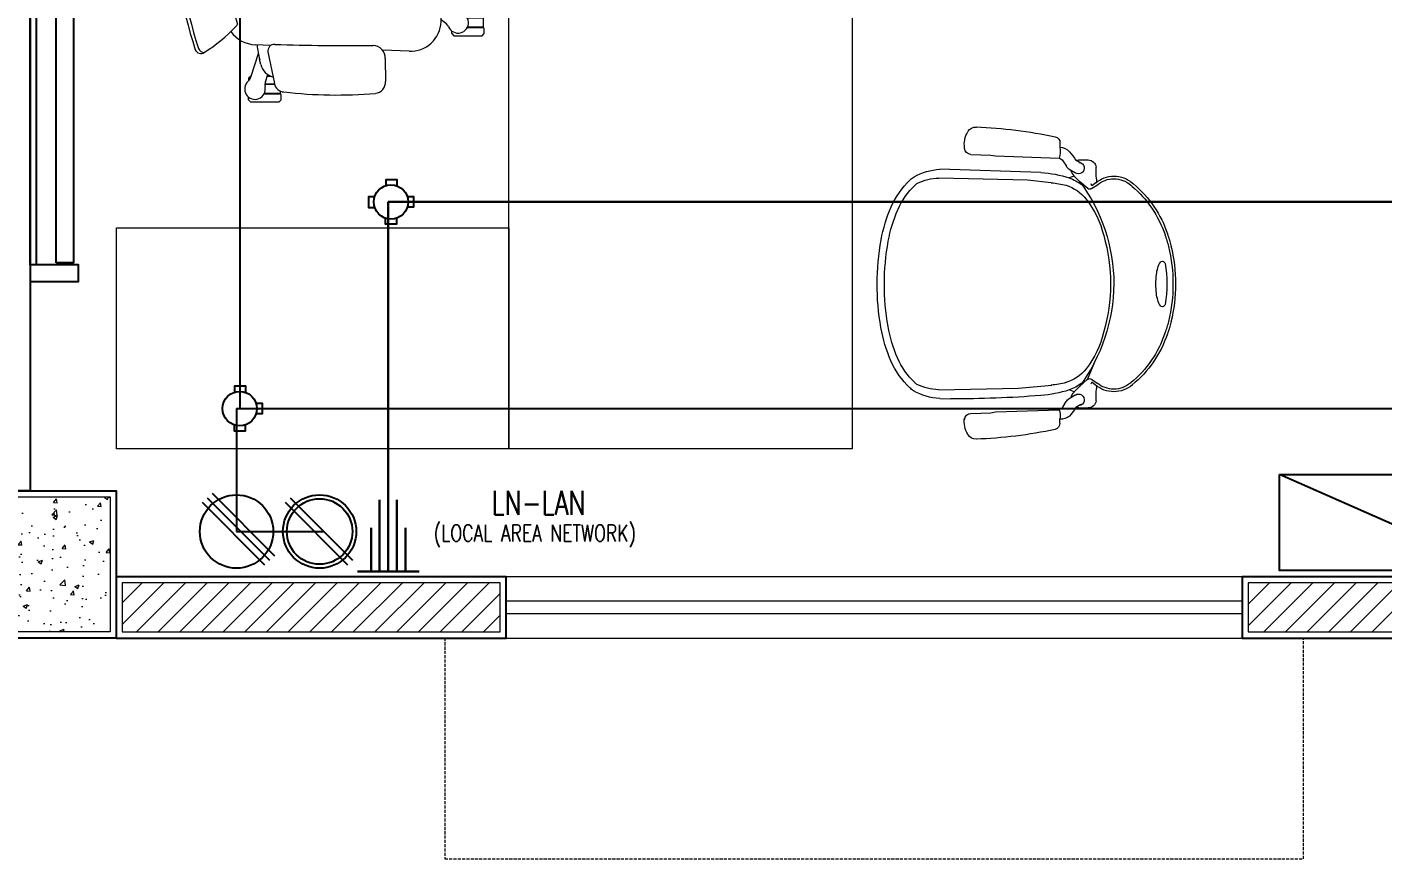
# Model space of a CAD drawing. Header units: inches. Extents: x 112 to 4169, y -2569 to 841.
# Drawn here: x 1686.3 to 1796.9, y -1072.2 to -1004.5 of the extents above; entities that cross this region are included whole.
import ezdxf

# ---------------------------------------------------------------- set-up
doc = ezdxf.new("R2010")
doc.units = ezdxf.units.IN
doc.header["$MEASUREMENT"] = 0
doc.linetypes.add('DASH', pattern=[0.35, 0.25, -0.1])
for name, color, linetype in [('Cables', 7, 'Continuous'), ('HVAC', 44, 'Continuous'), ('Lights', 7, 'Continuous'), ('PVC Conduit and Circular Boxes', 7, 'Continuous'), ('Sockets', 7, 'Continuous'), ('wall 05', 253, 'Continuous')]:
    doc.layers.add(name, color=color, linetype=linetype)
for name, color, linetype, lineweight in [('COLUMN', 1, 'Continuous', 25), ('E-LAN', 6, 'Continuous', 30), ('Glass', 5, 'Continuous', 9), ('HACTH', 8, 'Continuous', 9), ('ID-FURN', 7, 'Continuous', 15), ('Plaster Line', 254, 'Continuous', 15), ('Sunshed', 5, 'Continuous', 15), ('WINDOW', 140, 'Continuous', 9)]:
    doc.layers.add(name, color=color, linetype=linetype, lineweight=lineweight)
doc.styles.add('TAVE1', font='ROMANS.shx', dxfattribs={"width": 0.75})

# ---------------------------------------------------------------- blocks, each defined once
blk = doc.blocks.new('C 12X12')
at = {"layer": 'HACTH'}
h = blk.add_hatch(dxfattribs=at)
h.set_pattern_fill('AR-CONC', color=256, scale=0.5, style=0)
h.set_pattern_definition([(50, (0, 0), (3.58630091, -0.313760675), [0.375, -4.125]), (355, (0, 0), (-0.69375667, 3.76096067), [0.3, -3.3]), (100.4514, (0.299, -0.026), (2.89254691, 3.44719771), [0.31870095, -3.50571056]), (46.1842, (0, 1), (5.33620524, -0.82759507), [0.5625, -6.1875]), (96.6356, (0.4447, 0.931), (4.67331353, 4.87058935), [0.47805144, -5.258565]), (351.1842, (0, 1), (4.67330973, 4.870593), [0.45, -4.95]), (21, (0.5, 0.75), (2.98453526, -2.01309445), [0.375, -4.125]), (326, (0.5, 0.75), (1.21657666, 3.62575023), [0.3, -3.3]), (71.4514, (0.7487, 0.5822), (4.20111314, 1.61265248), [0.31870095, -3.50571056]), (37.5, (0, 0), (0.060799277, 1.66446927), [0, -3.26, 0, -3.35, 0, -3.3125]), (7.5, (0, 0), (1.315347687, 1.97205856), [0, -1.91, 0, -3.185, 0, -1.2625]), (327.5, (-1.115, 0), (2.66911218, -0.112774359), [0, -1.25, 0, -3.9, 0, -5.175]), (317.5, (-1.615, 0), (2.915930847, 0.50052491), [0, -1.625, 0, -2.59, 0, -3.675])])
h.paths.add_polyline_path([(88279, -6819.5), (88279, -6808.5), (88268, -6808.5), (88268, -6819.5)])
at = {"layer": 'COLUMN'}
blk.add_lwpolyline([(88267.5, -6808), (88279.5, -6808), (88279.5, -6820), (88267.5, -6820)], close=True, dxfattribs=at)
at = {"layer": 'Plaster Line'}
blk.add_lwpolyline([(88268, -6808.5), (88279, -6808.5), (88279, -6819.5), (88268, -6819.5)], close=True, dxfattribs=at)
blk = doc.blocks.new('ch-1')
at = {"layer": 'ID-FURN', "color": 252, "lineweight": 13}
for p, q in [((300.3, 344.5), (296.8, 340.7)), ((296.8, 340.7), (296.8, 331)), ((296.8, 331), (297.8, 330)), ((297.8, 330), (328.3, 330)), ((297.8, 329), (297.8, 324.4)), ((297.8, 329), (327.8, 329)), ((353.2, 344.5), (300.3, 344.5)), ((356.8, 340.7), (353.2, 344.5)), ((356.8, 340.7), (356.8, 336.1)), ((308.6, 312.4), (326.6, 312.4)), ((308.9, 311.3), (326.5, 311.3)), ((325.7, 307.1), (321.2, 293.8)), ((356.8, 300.6), (356.8, 305.2)), ((322.2, 296.8), (316, 296.8)), ((352.6, 298.3), (338.8, 254.6)), ((353.2, 296.8), (352.1, 296.8)), ((356.8, 300.6), (353.2, 296.8)), ((-76.1, 221.9), (-79.7, 218.1)), ((-79.7, 218.1), (-79.7, 208.4)), ((-79.7, 208.4), (-78.7, 207.4)), ((-78.7, 207.4), (-48.2, 207.4)), ((-78.7, 206.3), (-78.7, 189.7)), ((-78.7, 206.3), (-48.7, 206.3)), ((-23.3, 221.9), (-76.1, 221.9)), ((-19.7, 218.1), (-23.3, 221.9)), ((-19.7, 218.1), (-19.7, 213)), ((-79.7, 187.7), (-78.7, 188.7)), ((-79.7, 178), (-79.7, 187.7)), ((-76.1, 174.2), (-79.7, 178)), ((-78.7, 189.7), (-48.7, 189.7)), ((-78.7, 188.7), (-48.2, 188.7)), ((-22.8, 174.2), (-76.1, 174.2)), ((-24.5, 175.5), (0, 157.3)), ((559, 14.7), (520.5, 15)), ((533.3, 24.3), (529.8, 20.5)), ((529.8, 20.5), (529.8, 14.9)), ((586.2, 24.3), (533.3, 24.3)), ((589.8, 20.5), (586.2, 24.3)), ((589.8, 20.5), (589.8, 16)), ((559, -13.7), (520.5, -14)), ((529.8, -19.6), (529.8, -13.9)), ((533.3, -23.4), (529.8, -19.6)), ((586.2, -23.4), (533.3, -23.4)), ((589.8, -19.6), (586.2, -23.4)), ((589.8, -19.6), (589.8, -15)), ((-76.1, -173.7), (-79.7, -177.5)), ((-22.8, -173.7), (-76.1, -173.7)), ((-24.5, -175), (0, -156.8)), ((-79.7, -177.5), (-79.7, -187.2)), ((-79.7, -187.2), (-78.7, -188.2)), ((-78.7, -188.2), (-48.2, -188.2)), ((-78.7, -189.2), (-48.7, -189.2)), ((-78.7, -205.8), (-78.7, -189.2)), ((-7.9, -197.9), (0, -192.2)), ((-79.7, -207.9), (-78.7, -206.9)), ((-79.7, -217.6), (-79.7, -207.9)), ((-76.1, -221.4), (-79.7, -217.6)), ((-78.7, -205.8), (-48.7, -205.8)), ((-78.7, -206.9), (-48.2, -206.9)), ((-23.3, -221.4), (-76.1, -221.4)), ((-19.7, -217.6), (-23.3, -221.4)), ((-19.7, -217.6), (-19.7, -212.6)), ((352.6, -297.8), (338.8, -254.1)), ((322.2, -296.3), (316, -296.3)), ((325.7, -306.6), (321.2, -293.4)), ((353.2, -296.3), (352.1, -296.3)), ((356.8, -300.1), (353.2, -296.3)), ((356.8, -300.1), (356.8, -304.7)), ((297.8, -328.5), (297.8, -323.9)), ((308.6, -311.9), (326.6, -311.9)), ((308.9, -310.8), (326.5, -310.8)), ((296.8, -330.5), (297.8, -329.5)), ((296.8, -340.2), (296.8, -330.5)), ((300.3, -344), (296.8, -340.2)), ((297.8, -328.5), (327.8, -328.5)), ((297.8, -329.5), (328.3, -329.5)), ((353.2, -344), (300.3, -344)), ((356.8, -340.2), (353.2, -344)), ((356.8, -340.2), (356.8, -335.7))]:
    blk.add_line(p, q, dxfattribs=at)
at = {"layer": 'ID-FURN', "color": 252}
for p, q in [((103.8, 264.3), (103.4, 306.4)), ((334.1, 275.2), (336.4, 265.8)), ((59.4, 250.7), (108.5, 248.6)), ((315.6, 239.8), (344.3, 238.6)), ((-7.9, 198.4), (0, 192.7)), ((0, 195.9), (0, -195.9)), ((59.4, -250.2), (108.5, -248.1)), ((315.6, -239.4), (344.3, -238.1)), ((103.4, -305.9), (103.8, -263.8)), ((334.1, -274.7), (336.4, -265.3))]:
    blk.add_line(p, q, dxfattribs=at)
for points in [[(320.9, 252), (309.1, 310.4)], [(320.9, -251.5), (309.1, -309.9)]]:
    blk.add_lwpolyline(points, dxfattribs=at)
at = {"layer": 'ID-FURN', "color": 252, "lineweight": 13}
blk.add_lwpolyline([(494.6, -25.6), (520.5, -21.8), (520.5, 22.3), (494.6, 26.1)], dxfattribs=at)
at = {"layer": 'ID-FURN', "color": 252}
for centre, radius, start, end in [((123.4, 308.5), 20.1, 95.0446, 186.0128), ((193.8, -510.8), 842.5, 83.3556, 94.9128), ((290, 306.5), 19.6, 11.3923, 86.0755), ((303.1, 267.6), 31.9, 13.7582, 74.5871), ((125.9, 262.4), 22.2, 175.0498, 270.9397), ((309, 250), 12.1, 267.6468, 9.6188), ((109.5, 210.3), 233.5, 7.127, 13.7582), ((596.7, 1.2), 296.9, 122.0525, 136.7624), ((445.4, 243.8), 11.1, 21.1039, 124.6268), ((439.4, 241.8), 11.1, 21.1039, 91.3806), ((57, 193.7), 57, 87.5809, 177.8265), ((147, -5274.9), 5515.2, 88.3219, 90.2152), ((341.6, 178.9), 59.8, 36.272, 87.3972), ((-305.9, 0.2), 794.5, 341.9963, 18.0037), ((-305.9, 0.2), 800.8, 341.9963, 18.0037), ((391.5, 194.2), 15.3, 136.9683, 155.6038), ((-286, 0.2), 693.1, 343.2048, 16.7952), ((57, -193.2), 57, 182.1735, 272.4191), ((391.5, -193.7), 15.3, 204.3962, 223.0317), ((341.6, -178.9), 59.8, 272.6028, 324.0692), ((596.7, -0.8), 296.9, 223.2376, 237.9475), ((125.9, -261.9), 22.2, 89.0603, 184.9502), ((147, 5275.4), 5515.2, 269.7848, 271.6781), ((309, -249.5), 12.1, 350.3812, 92.3532), ((109.5, -209.8), 233.5, 346.2418, 352.873), ((439.4, -241.3), 11.1, 268.6194, 338.8961), ((445.4, -243.3), 11.1, 235.3732, 338.8961), ((303.1, -267.1), 31.9, 285.413, 346.2418), ((123.4, -308), 20.1, 173.9872, 264.9554), ((193.8, 511.3), 842.5, 265.0872, 276.6444), ((290, -306), 19.6, 273.9245, 348.6077)]:
    blk.add_arc(centre, radius, start, end, dxfattribs=at)
at = {"layer": 'ID-FURN', "color": 252, "lineweight": 13}
for centre, radius, start, end in [((345, 320.7), 19.1, 310.5325, 193.4675), ((306.6, 313.2), 20, 342.2096, 8.7154), ((371.6, 292), 20, 135.2846, 161.7905), ((-31.5, 198), 19.1, 22.5325, 265.4675), ((3.9, 214.5), 20, 207.2846, 233.7904), ((-36.3, 159.2), 20, 54.2096, 80.7154), ((559, 34.7), 20, 270.2096, 296.7154), ((577.9, 0.5), 19.1, 238.5325, 121.4675), ((559, -33.7), 20, 63.2846, 89.7905), ((-36.3, -158.7), 20, 279.2846, 305.7904), ((-31.5, -197.5), 19.1, 94.5325, 337.4675), ((3.9, -214), 20, 126.2096, 152.7154), ((371.6, -291.5), 20, 198.2096, 224.7154), ((306.6, -312.7), 20, 351.2846, 17.7904), ((345, -320.2), 19.1, 166.5325, 49.4675)]:
    blk.add_arc(centre, radius, start, end, dxfattribs=at)
blk = doc.blocks.new("VISITOR'S CHAIR")
at = {"layer": 'ID-FURN'}
for p, q in [((-238.2, 446.3), (-237.2, 446.4)), ((-206.3, 445.5), (-200.5, 437.8)), ((-194.5, 436.8), (-202.2, 448.9)), ((-159.3, 443.5), (-195.6, 428)), ((194, 436.8), (201.7, 448.9)), ((205.7, 445.5), (199.9, 437.8)), ((-252.9, 410.4), (-252.9, 430.1)), ((-246, 415.4), (-252.2, 404.9)), ((-194.5, 429.2), (-209.3, 412.3)), ((-200.5, 437.8), (-204.1, 436)), ((194, 429.2), (208.8, 412.3)), ((199.9, 437.8), (203.6, 436)), ((245.5, 415.4), (251.7, 404.9)), ((252.4, 410.4), (252.4, 430.1)), ((-233.9, 391.5), (-226.3, 404.1)), ((-209.3, 412.3), (-220.1, 402)), ((-220.1, 402), (-216.3, 391.6)), ((208.8, 412.3), (219.5, 402)), ((219.5, 402), (215.7, 391.6)), ((233.4, 391.5), (225.8, 404.1)), ((-283.6, 372.6), (-275.2, 372.4)), ((-260.9, 241.4), (-256.5, 371.2)), ((-251, 378.4), (-240.1, 385.8)), ((250.5, 378.4), (239.5, 385.8)), ((260.4, 241.4), (255.9, 371.2)), ((286.6, 372.6), (278.2, 372.4)), ((-212.8, 288.2), (-206.4, 356.1)), ((206, 355.1), (211.1, 306.6)), ((226.9, 334), (233.3, 127.6)), ((211.1, 306.6), (215.2, 125.7)), ((-215.8, 125.5), (-212.8, 288.2)), ((-264.1, 191.1), (-262.6, 231.9)), ((-262.6, 231.9), (-260.9, 241.4)), ((262, 231.9), (260.4, 241.4)), ((263.5, 191.1), (262, 231.9)), ((-233.8, 127.6), (-234.4, 150.3))]:
    blk.add_line(p, q, dxfattribs=at)
for centre, major_axis, ratio, start_param, end_param in [((0, 279.6), (232.5, 232.5), 1, 0.786111, 1.024131), ((-0.5, 279.6), (232.5, 232.5), 1, 0.546665, 0.784686), ((-30.7, 376.8), (160.1, 160.1), 1, 1.106098, 1.669765), ((-30.7, 376.8), (156.4, 156.4), 1, 1.106098, 1.669765), ((-25.5, 384.4), (156.3, 156.3), 1, 1.024131, 1.139863), ((-25.5, 384.4), (-152.5, 152.5), 1, -0.546665, -0.430933), ((0, 279.6), (-228.8, 228.8), 1, -0.784686, -0.546665), ((-42.1, 581.5), (-3.34, 3.34), 1, -0.185935, 0.785398), ((-42.1, 581.5), (3.34, 3.34), 1, 2.356194, 3.327527), ((-22.4, 552.7), (28, 28), 1, 1.306571, 1.384862), ((-0.3, 358.6), (-164.3, 164.3), 1, -0.967168, -0.603629), ((-0.5, 279.6), (-228.8, 228.8), 1, -1.024131, -0.786111), ((21.8, 552.7), (-28, 28), 1, -1.384862, -1.299686), ((41.5, 581.5), (3.34, 3.34), 1, 5.497787, 6.46912), ((41.5, 581.5), (-3.34, 3.34), 1, 2.955658, 3.926991), ((25, 384.4), (-152.5, 152.5), 1, -1.139863, -1.024131), ((25, 384.4), (-156.3, 156.3), 1, -1.139863, -1.024131), ((27.8, 374.8), (158.5, 158.5), 1, 6.197379, 6.741162), ((27.8, 374.8), (-162.3, 162.3), 1, 4.626582, 5.170366), ((-22.4, 610.3), (-28, 28), 1, 1.756731, 2.080357), ((-9.1, 657.2), (-62.5, 62.5), 1, 2.080357, 2.239483), ((-0.3, 732.5), (-116.1, 116.1), 1, 2.239483, 2.356194), ((-0.3, 732.5), (-116.1, 116.1), 1, 2.356194, 2.472906), ((8.6, 657.2), (62.5, 62.5), 1, 4.043702, 4.202828), ((21.8, 610.3), (28, 28), 1, 4.202828, 4.526454), ((-162.3, 482.7), (40.7, 40.7), 1, 1.641382, 2.3562), ((-162.3, 482.7), (-37, 37), 1, 0.070585, 0.785404), ((85, 416), (108.9, 108.9), 1, 6.212612, 6.231759), ((161.7, 482.7), (37, 37), 1, 5.497793, 6.212612), ((85, 416), (112.6, 112.6), 1, 6.212612, 6.231759), ((161.7, 482.7), (-40.7, 40.7), 1, 3.926985, 4.641803), ((-162.3, 482.7), (40.7, 40.7), 1, 2.3562, 3.058022), ((-162.3, 482.7), (37, 37), 1, 2.3562, 3.058022), ((3.5, 124), (253.6, 253.6), 1, 0.795932, 1.416989), ((-0.3, 117.9), (253.1, 253.1), 1, 0.505105, 1.065692), ((-2.1, 130.4), (-249.1, 249.1), 1, -1.424708, -0.790588), ((161.7, 482.7), (-37, 37), 1, 3.225371, 3.926997), ((161.7, 482.7), (40.7, 40.7), 1, 4.795959, 5.497781), ((-236.4, 429.9), (11.7, 11.7), 1, 0.895345, 2.346242), ((-232, 599.7), (-108.4, 108.4), 1, 2.322741, 2.51101), ((-51.2, 268.5), (140.9, 140.9), 1, 1.029343, 1.444292), ((50.6, 268.5), (140.9, 140.9), 1, 0.126504, 0.541453), ((232.9, 610.8), (116.4, 116.4), 1, 3.774404, 3.956147), ((235.9, 429.9), (-11.7, 11.7), 1, 3.936943, 5.38784), ((-236.3, 410.5), (-8.33, 8.33), 1, 3.308932, 6.927895), ((-117.7, 355.6), (-74.2, 74.2), 1, 0.158797, 0.434217), ((-122.3, 361.1), (-58.3, 58.3), 1, -0.121154, 0.49051), ((-199.3, 433), (4.34, 4.34), 1, 4.766338, 6.168083), ((121.8, 361.1), (-58.3, 58.3), 1, 4.221879, 4.833543), ((198.8, 433), (4.34, 4.34), 1, 1.685898, 3.087644), ((117.2, 355.6), (74.2, 74.2), 1, 5.848968, 6.124388), ((235.8, 410.5), (8.33, 8.33), 1, 5.638476, 9.257439), ((-245.5, 374), (-29, 9), 0.940619, -0.371164, 0.371164), ((-207.6, 326.1), (-64, 64), 1, -0.27183, -0.033972), ((-236.6, 411), (11.5, 11.5), 1, 2.359032, 2.700427), ((-248.6, 401.1), (12.4, 12.4), 1, 4.437336, 4.934607), ((-237.4, 417.6), (-16.4, 16.4), 1, 2.597956, 3.176359), ((17, 316.6), (173.3, 173.3), 1, 2.044581, 2.285039), ((-17.5, 316.6), (173.3, 173.3), 1, 5.568943, 5.8094), ((236.9, 417.6), (-16.4, 16.4), 1, 1.53603, 2.114433), ((248.1, 401.1), (-12.4, 12.4), 1, 1.348578, 1.845849), ((236.1, 411), (-11.5, 11.5), 1, 3.582758, 3.924153), ((207.1, 326.1), (64, 64), 1, 0.033972, 0.27183), ((248.3, 369.9), (21.5, 21.5), 1, 5.582202, 6.32453), ((602.9, 170), (-650.5, 650.5), 1, 0.573881, 0.750879), ((-284.6, 360.2), (-8.76, 8.76), 1, -0.863376, 0.564498), ((-268.2, 332.2), (2.3, 41.2), 0.843481, -0.27588, 0.27588), ((-243.2, 366.7), (9.99, 9.99), 1, 1.377732, 2.024937), ((45.2, 326.1), (-179.2, 179.2), 1, 0.550308, 0.670712), ((-45.7, 326.1), (-179.2, 179.2), 1, 4.041677, 4.162081), ((242.6, 366.7), (9.99, 9.99), 1, 5.829045, 6.47625), ((269.1, 332.1), (-29.2, 29.2), 1, -1.014167, -0.462408), ((287.6, 360.2), (8.76, 8.76), 1, 5.718688, 7.146561), ((-599.9, 170), (-650.5, 650.5), 1, 3.96151, 4.138508), ((1965.9, 158.7), (1555.9, 1555.9), 1, 2.276461, 2.36002), ((-297.3, 201.7), (13.6, 13.6), 1, 2.322194, 3.388756), ((300.2, 201.7), (-13.6, 13.6), 1, 2.89443, 3.960991), ((-280.7, 229.2), (36.4, 36.4), 1, 3.399296, 4.068112), ((-276.9, 191.2), (-9.06, 9.06), 1, 2.406079, 3.903189), ((276.4, 191.2), (-9.06, 9.06), 1, 0.8092, 2.30631), ((283.7, 229.2), (-36.4, 36.4), 1, 2.215073, 2.88389), ((-110, 135.1), (87.7, 87.7), 1, 2.416541, 2.868914), ((-119, 125.5), (68.4, 68.4), 1, 2.356783, 2.833835), ((118.4, 125.7), (68.4, 68.4), 1, 5.032166, 5.498375), ((110.4, 135), (-87, 87), 1, 3.422629, 3.866448), ((-133.1, 134.8), (-73.8, 73.8), 1, 1.404983, 1.497112), ((-89.5, 183.7), (-119.9, 119.9), 1, 1.547695, 1.947381), ((-169.4, 107.4), (-31.3, 31.3), 1, 1.42524, 1.547695), ((-89.5, 183.7), (109.4, 109.4), 1, 3.118491, 3.518177), ((88.8, 184.1), (109.4, 109.4), 1, 4.339484, 4.739169), ((88.8, 184.1), (119.9, 119.9), 1, 4.339484, 4.739169), ((169, 108.1), (31.3, 31.3), 1, 4.739169, 4.873442), ((136.9, 131.9), (-69.9, 69.9), 1, 3.217039, 3.320838), ((-36, 307.2), (-215, 215), 1, 1.947381, 2.1796), ((-36, 307.2), (204.6, 204.6), 1, 3.518177, 3.750397), ((34.9, 307.3), (-204.6, 204.6), 1, 2.536468, 2.768687), ((34.9, 307.3), (-215, 215), 1, 2.536468, 2.768687), ((-0.9, 503.9), (-356.3, 356.3), 1, 2.1796, 2.358034), ((-0.9, 503.9), (-345.8, 345.8), 1, 2.1796, 2.358034), ((-0.9, 503.9), (345.8, 345.8), 1, 3.92883, 4.107264), ((-0.9, 503.9), (-356.3, 356.3), 1, 2.358034, 2.536468)]:
    blk.add_ellipse(centre, major_axis=major_axis, ratio=ratio, start_param=start_param, end_param=end_param, dxfattribs=at)
blk = doc.blocks.new('ASDSAETR')
for p, q in [((51404, -7188.31), (51404, -7197.3)), ((51404, -7190.29), (51410.36, -7190.29)), ((51404, -7191.55), (51414.43, -7191.55)), ((51404, -7192.81), (51418.49, -7192.81)), ((51404, -7194.07), (51414.43, -7194.07)), ((51404, -7195.33), (51410.36, -7195.33))]:
    blk.add_line(p, q)
blk = doc.blocks.new('A$C63C712C3')
at = {"ltscale": 2}
for p, q in [((39.8, 42), (33.8, 42)), ((1230.6, 42), (1236.6, 42)), ((39.8, 15.9), (33.8, 15.9)), ((1230.6, 15.9), (1236.6, 15.9))]:
    blk.add_line(p, q, dxfattribs=at)
for points in [[(35.5, 102.6), (0, 102.6), (0, 0), (35.5, 0)], [(35.5, 102.6), (1235.5, 102.6), (1235.5, 90.2), (35.5, 90.2)], [(1235.5, 102.6), (1270.9, 102.6), (1270.9, 0), (1235.5, 0)], [(39.8, 47.6), (1230.6, 47.6), (1230.6, 10.1), (39.8, 10.1)]]:
    blk.add_lwpolyline(points, close=True, dxfattribs=at)

msp = doc.modelspace()

# ---------------------------------------------------------------- hatches: boundary and pattern name
at = {"layer": 'HACTH'}
h = msp.add_hatch(dxfattribs=at)
h.set_pattern_fill('ANSI31', color=256, scale=10, style=0)
h.set_pattern_definition([(45, (-121374.6227, -172383.6424), (-0.8838834765, 0.8838834765), [])])
h.paths.add_polyline_path([(1828.08, -1053.74), (1828.08, -1049.74), (1817.33, -1049.74), (1785.89, -1049.74), (1785.89, -1053.74)])
h.paths.add_polyline_path([(1694.08, -1049.74), (1694.08, -1053.74), (1724.89, -1053.74), (1724.89, -1049.74)])

# ---------------------------------------------------------------- linework, layer by layer
at = {"layer": 'Cables', "color": 1}
for p, q in [((1703.66, -934.78), (1703.66, -1035.54)), ((1703.4, -1035.54), (1703.4, -1045.56)), ((1703.4, -1035.54), (1810.34, -1035.54)), ((1703.4, -1045.56), (1710.52, -1045.56))]:
    msp.add_line(p, q, dxfattribs=at)
at = {"layer": 'Cables', "color": 192, "lineweight": 30}
for p, q in [((1715.77, -1048.04), (1715.77, -1018.7)), ((1715.77, -1018.7), (1898.14, -1018.7))]:
    msp.add_line(p, q, dxfattribs=at)
at = {"layer": 'Glass', "ltscale": 10}
msp.add_lwpolyline([(1785.39, -1052.24), (1785.39, -1051.24), (1725.39, -1051.24), (1725.39, -1052.24)], close=True, dxfattribs=at)
at = {"layer": 'HVAC'}
msp.add_line((1806.21, -1048.75), (1788.44, -1040.92), dxfattribs=at)
msp.add_lwpolyline([(1788.44, -1040.92), (1823.97, -1040.92), (1823.97, -1048.75), (1788.44, -1048.75)], close=True, dxfattribs=at)
at = {"layer": 'ID-FURN'}
for points in [[(1753.61, -972.81), (1753.61, -1038.81), (1725.61, -1038.81), (1725.61, -972.81)], [(1725.61, -1020.81), (1725.61, -1038.81), (1693.61, -1038.81), (1693.61, -1020.81)]]:
    msp.add_lwpolyline(points, close=True, dxfattribs=at)
at = {"layer": 'Plaster Line'}
msp.add_lwpolyline([(1724.89, -1049.74), (1694.08, -1049.74), (1694.08, -1053.74), (1724.89, -1053.74)], close=True, dxfattribs=at)
msp.add_lwpolyline([(1821.63, -1049.74), (1785.89, -1049.74), (1785.89, -1053.74), (1828.08, -1053.74), (1828.08, -1049.74), (1817.33, -1049.74)], dxfattribs=at)
at = {"layer": 'PVC Conduit and Circular Boxes'}
for points in [[(1715.59, -1017.35), (1715.59, -1016.86), (1716.47, -1016.86), (1716.47, -1017.38)], [(1714.65, -1018.28), (1714.15, -1018.29), (1714.17, -1019.16), (1714.66, -1019.16)], [(1717.32, -1018.26), (1717.82, -1018.26), (1717.82, -1019.13), (1717.32, -1019.13)], [(1716.43, -1020.03), (1716.43, -1020.52), (1715.55, -1020.52), (1715.55, -1020.03)], [(1703.27, -1034.2), (1703.27, -1033.7), (1704.14, -1033.7), (1704.14, -1034.23)], [(1705, -1035.11), (1705.49, -1035.11), (1705.49, -1035.98), (1705, -1035.98)], [(1704.1, -1036.87), (1704.1, -1037.37), (1703.22, -1037.37), (1703.22, -1036.87)]]:
    msp.add_lwpolyline(points, dxfattribs=at)
for centre in [(1715.99, -1018.7), (1703.66, -1035.54)]:
    msp.add_circle(centre, 1.4, dxfattribs=at)
at = {"layer": 'Sockets', "color": 5}
for p, q in [((1706.53, -1047.56), (1701.43, -1042.46)), ((1705.71, -1048.3), (1700.61, -1043.2)), ((1706.12, -1047.93), (1701.02, -1042.83))]:
    msp.add_line(p, q, dxfattribs=at)
at = {"layer": 'Sockets', "color": 3}
for p, q in [((1712.48, -1048.3), (1707.38, -1043.2)), ((1712.89, -1047.93), (1707.79, -1042.83))]:
    msp.add_line(p, q, dxfattribs=at)
at = {"layer": 'Sockets', "color": 5}
msp.add_circle((1703.4, -1045.56), 2.99, dxfattribs=at)
at = {"layer": 'Sockets', "color": 3}
for radius in [2.99, 2.67]:
    msp.add_circle((1710.17, -1045.56), radius, dxfattribs=at)
at = {"layer": 'Sunshed', "linetype": 'DASH'}
msp.add_lwpolyline([(1720.39, -1054.24), (1720.39, -1072.24), (1790.39, -1072.24), (1790.39, -1054.24)], dxfattribs=at)
at = {"layer": 'wall 05'}
for points in [[(1686.58, -1042.24), (1681.58, -1042.24), (1681.58, -911.24), (1686.58, -911.24)], [(1725.39, -1049.24), (1693.58, -1049.24), (1693.58, -1054.24), (1725.39, -1054.24)]]:
    msp.add_lwpolyline(points, close=True, dxfattribs=at)
msp.add_lwpolyline([(1821.63, -1049.24), (1785.39, -1049.24), (1785.39, -1054.24), (1828.58, -1054.24), (1828.58, -1049.24), (1817.33, -1049.24)], dxfattribs=at)
at = {"layer": 'WINDOW', "ltscale": 10}
msp.add_lwpolyline([(1785.39, -1054.24), (1785.39, -1049.24), (1725.39, -1049.24), (1725.39, -1054.24)], close=True, dxfattribs=at)

# ---------------------------------------------------------------- block references
at = {"layer": 'E-LAN', "lineweight": 0, "xscale": 0.5599999999999999, "yscale": 0.5599999999999999, "zscale": 0.5599999999999999, "rotation": 90}
msp.add_blockref('ASDSAETR', (-2312.2, -29835.05), dxfattribs=at)
at = {"layer": 'HACTH'}
msp.add_blockref('C 12X12', (-86585.92, 5765.76), dxfattribs=at)
at = {"layer": 'ID-FURN'}
for name, p, xscale, yscale, zscale, rotation in [('ch-1', (1720.08, -995.39), 0.04399999999355417, 0.04400000005261973, 0.044, 180.0128413196762), ("VISITOR'S CHAIR", (1755.63, -1025.37), -0.03999999999414845, 0.03999999997904524, 0.04, 269.9871586272661)]:
    msp.add_blockref(name, p, dxfattribs=dict(at, xscale=xscale, yscale=yscale, zscale=zscale, rotation=rotation))
at = {"layer": 'Lights', "lineweight": 0, "xscale": 0.03825769670308159, "yscale": 0.03825769671356965, "zscale": 0.03825769671681735, "rotation": 90}
msp.add_blockref('A$C63C712C3', (1690.5, -1025.18), dxfattribs=at)

# ---------------------------------------------------------------- texts
at = {"layer": 'E-LAN', "lineweight": 0, "style": 'TAVE1', "width": 0.75}
for s, height, p in [('LN-LAN', 1.951, (1724.2, -1044.2)), ('(LOCAL AREA NETWORK)', 1.3659, (1719.47, -1046.37))]:
    msp.add_text(s, height=height, dxfattribs=at).set_placement(p)

doc.saveas('drawing.dxf')
